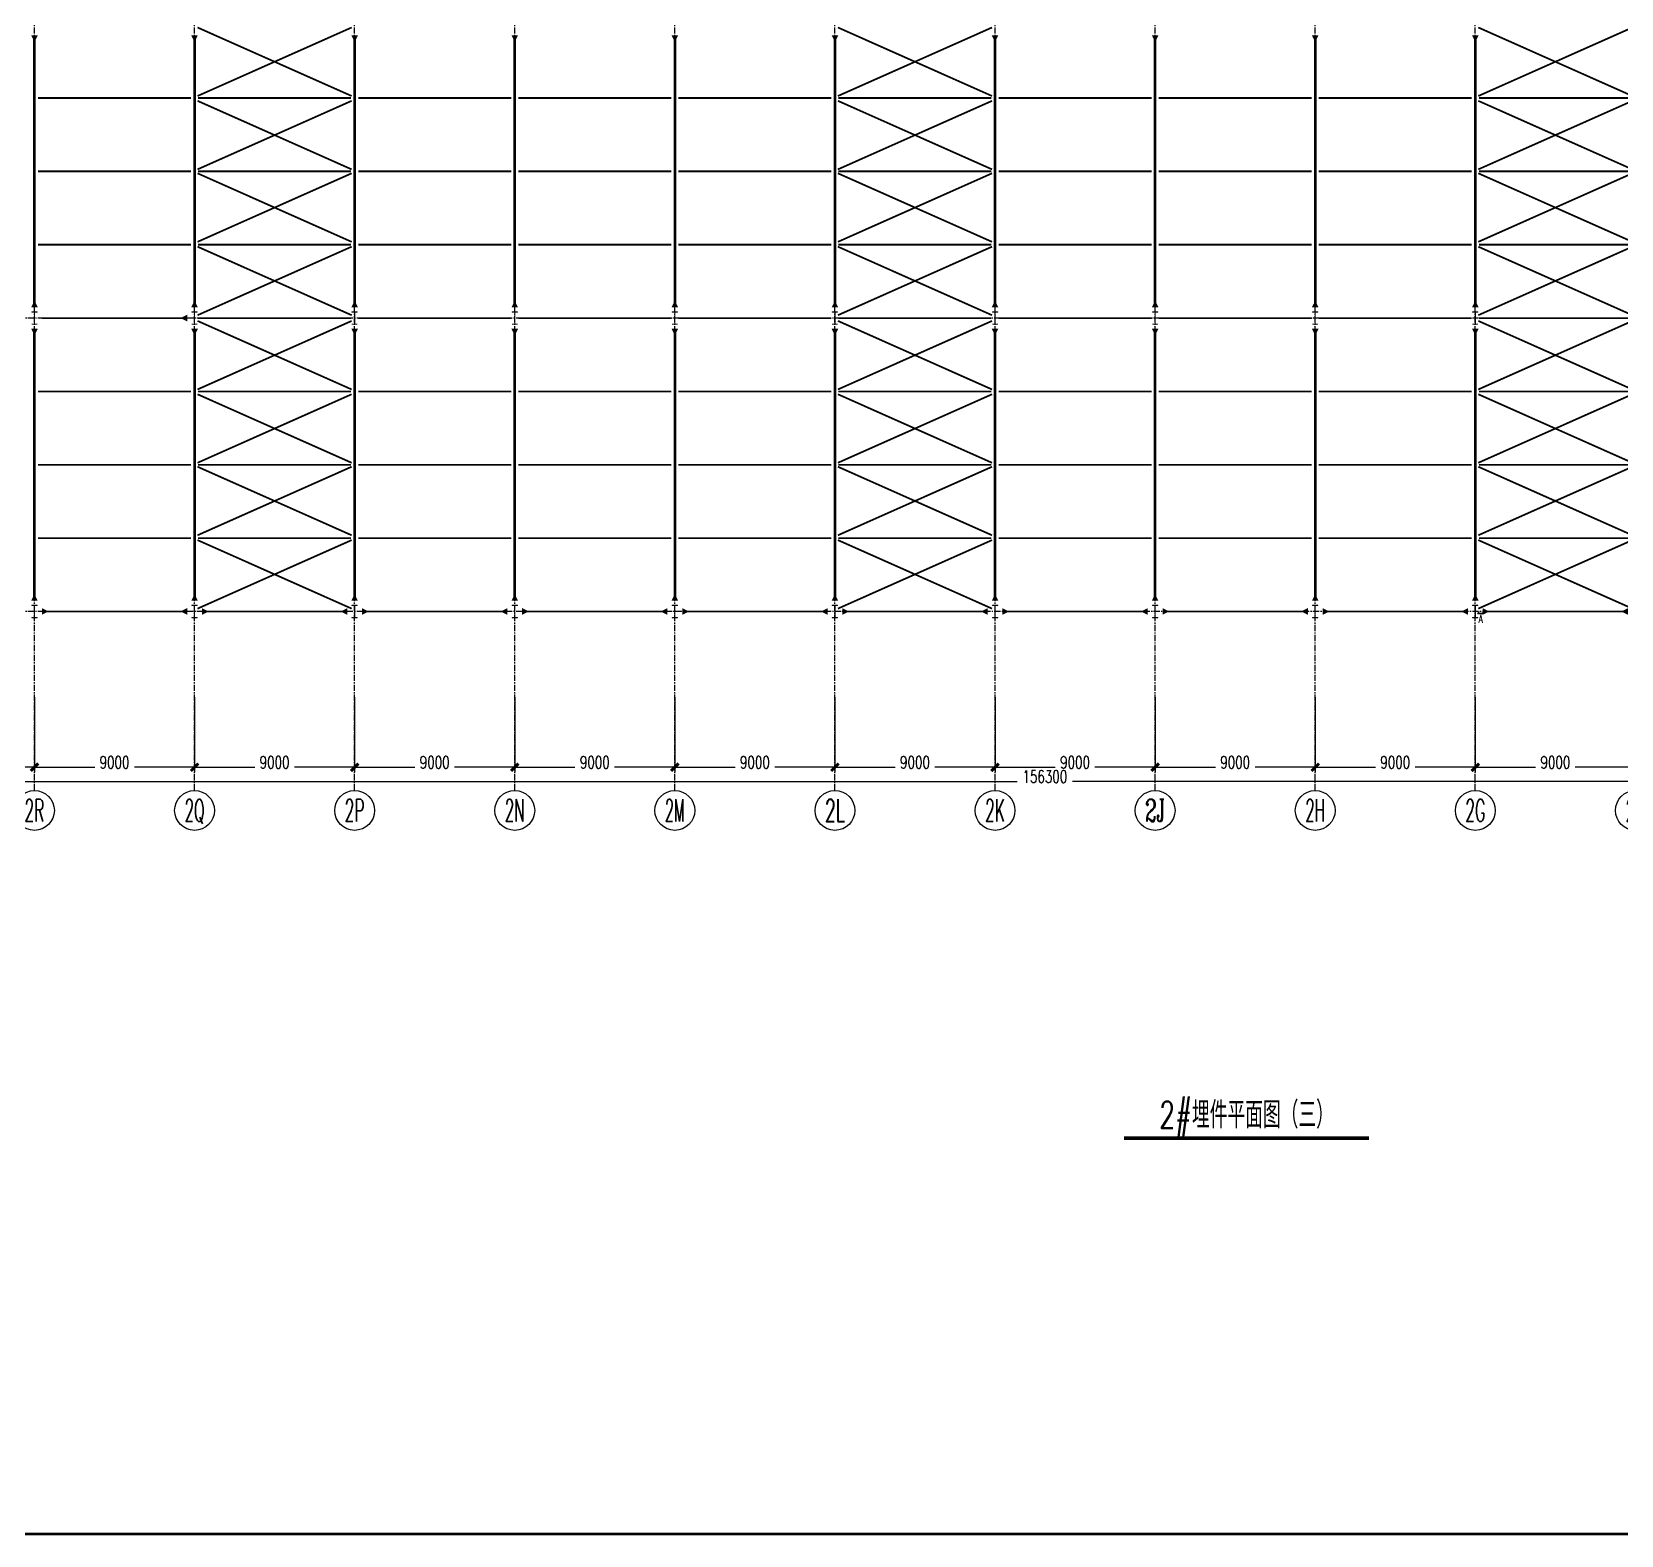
# Model space of a CAD drawing. Extents: x 782294 to 1727252, y -631030 to 17645.
# Drawn here: x 1544859 to 1634210, y -449830 to -365288 of the extents above; entities that cross this region are included whole.
import ezdxf
from ezdxf.enums import TextEntityAlignment as Align

# ---------------------------------------------------------------- set-up
doc = ezdxf.new("R2010")
doc.units = 0
doc.linetypes.add('__DASH', pattern=[0.35, 0.25, -0.1])
doc.linetypes.add('CENTER', pattern=[2, 1.25, -0.25, 0.25, -0.25])
doc.layers.get('Defpoints').update_dxf_attribs({"color": 210})
for name, color, linetype in [('!ZN3-铝板幕墙-3', 3, 'Continuous'), ('!ZN5-钢材投影-40', 40, 'Continuous'), ('!ZN5-钢材断面-2', 2, 'Continuous'), ('0-cxFrame', 155, 'Continuous'), ('30预埋件', 30, 'Continuous'), ('3符号', 3, 'Continuous'), ('DIM', 173, 'Continuous'), ('DOTE', 1, 'CENTER'), ('结构轮廓线', 1, 'Continuous')]:
    doc.layers.add(name, color=color, linetype=linetype)
for name, color, linetype, lineweight in [('0-cxText', 131, 'Continuous', 25), ('S-bea', 40, 'Continuous', 0), ('S-col', 2, 'Continuous', 0), ('柱间支撑', 6, 'CENTER', 0), ('梁', 4, 'Continuous', 18), ('细线', 11, 'Continuous', 9)]:
    doc.layers.add(name, color=color, linetype=linetype, lineweight=lineweight)
doc.styles.add('_TCH_AXIS', font='COMPLEX', dxfattribs={"bigfont": 'GBCBIG'})
doc.styles.add('cx_tuming', font='simhei.ttf')
doc.styles.add('cx_tuqian1', font='')
doc.styles.add('DHTEXT-1', font='romans.shx', dxfattribs={"width": 0.7, "bigfont": 'chinese.shx'})
doc.styles.add('卓越符号', font='ROMANS.shx', dxfattribs={"width": 0.7, "bigfont": 'CHINESE.shx'})
doc.styles.add('黑体', font='simhei.ttf', dxfattribs={"height": 12})
doc.styles.get('cx_tuqian1').set_extended_font_data('SimSun')
doc.dimstyles.new('ZN280', dxfattribs={"dimscale": 280, "dimtxt": 2.5, "dimasz": 1.5, "dimexe": 1, "dimexo": 2, "dimgap": 0.9, "dimtad": 1, "dimdec": 0, "dimdsep": 46, "dimtxsty": 'DHTEXT-1', "dimblk": 'ARCHTICK', "dimcen": 2.5, "dimclrd": 173, "dimclre": 173, "dimclrt": 7, "dimazin": 2, "dimtfac": 1, "dimtdec": 0, "dimtix": 1, "dimtmove": 2, "dimatfit": 3, "dimfxl": 0, "dimarcsym": 0})

# ---------------------------------------------------------------- blocks, each defined once
blk = doc.blocks.new('_ArchTick')
at = {"color": 0, "linetype": 'ByBlock', "const_width": 0.4}
blk.add_lwpolyline([(-0.5, -0.5), (0.5, 0.5)], dxfattribs=at)
blk = doc.blocks.new('*D1437')
at = {"layer": 'Defpoints', "color": 0, "ltscale": 2800, "transparency": 16777216}
for p in [(12300, -4250), (21300, -4250), (21300, -8759)]:
    blk.add_point(p, dxfattribs=at)
at = {"layer": 'DIM', "color": 173, "linetype": 'ByBlock', "lineweight": -2, "ltscale": 2800, "transparency": 16777216}
for p, q in [((12300, -4810), (12300, -9039)), ((21300, -4810), (21300, -9039)), ((12300, -8759), (15685, -8759)), ((21300, -8759), (17915, -8759))]:
    blk.add_line(p, q, dxfattribs=at)
at = {"layer": 'DIM', "color": 173, "lineweight": -2, "ltscale": 2800, "transparency": 16777216, "xscale": 420, "yscale": 420, "zscale": 420, "rotation": 180}
blk.add_blockref('_ArchTick', (12300, -8759), dxfattribs=at)
at = {"layer": 'DIM', "color": 173, "lineweight": -2, "ltscale": 2800, "transparency": 16777216, "xscale": 420, "yscale": 420, "zscale": 420}
blk.add_blockref('_ArchTick', (21300, -8759), dxfattribs=at)
at = {"layer": 'DIM', "color": 7, "ltscale": 2800, "transparency": 16777216, "insert": (16800, -8484), "char_height": 700, "attachment_point": 5, "style": 'DHTEXT-1'}
blk.add_mtext('9000', dxfattribs=at)
blk = doc.blocks.new('*D1438')
at = {"layer": 'Defpoints', "color": 0, "ltscale": 2800, "transparency": 16777216}
for p in [(21300, -4250), (30300, -4250), (30300, -8759)]:
    blk.add_point(p, dxfattribs=at)
at = {"layer": 'DIM', "color": 173, "linetype": 'ByBlock', "lineweight": -2, "ltscale": 2800, "transparency": 16777216}
for p, q in [((21300, -4810), (21300, -9039)), ((30300, -4810), (30300, -9039)), ((21300, -8759), (24685, -8759)), ((30300, -8759), (26915, -8759))]:
    blk.add_line(p, q, dxfattribs=at)
at = {"layer": 'DIM', "color": 173, "lineweight": -2, "ltscale": 2800, "transparency": 16777216, "xscale": 420, "yscale": 420, "zscale": 420, "rotation": 180}
blk.add_blockref('_ArchTick', (21300, -8759), dxfattribs=at)
at = {"layer": 'DIM', "color": 173, "lineweight": -2, "ltscale": 2800, "transparency": 16777216, "xscale": 420, "yscale": 420, "zscale": 420}
blk.add_blockref('_ArchTick', (30300, -8759), dxfattribs=at)
at = {"layer": 'DIM', "color": 7, "ltscale": 2800, "transparency": 16777216, "insert": (25800, -8484), "char_height": 700, "attachment_point": 5, "style": 'DHTEXT-1'}
blk.add_mtext('9000', dxfattribs=at)
blk = doc.blocks.new('*D1439')
at = {"layer": 'Defpoints', "color": 0, "ltscale": 2800, "transparency": 16777216}
for p in [(30300, -4250), (39300, -4250), (39300, -8759)]:
    blk.add_point(p, dxfattribs=at)
at = {"layer": 'DIM', "color": 173, "linetype": 'ByBlock', "lineweight": -2, "ltscale": 2800, "transparency": 16777216}
for p, q in [((30300, -4810), (30300, -9039)), ((39300, -4810), (39300, -9039)), ((30300, -8759), (33685, -8759)), ((39300, -8759), (35915, -8759))]:
    blk.add_line(p, q, dxfattribs=at)
at = {"layer": 'DIM', "color": 173, "lineweight": -2, "ltscale": 2800, "transparency": 16777216, "xscale": 420, "yscale": 420, "zscale": 420, "rotation": 180}
blk.add_blockref('_ArchTick', (30300, -8759), dxfattribs=at)
at = {"layer": 'DIM', "color": 173, "lineweight": -2, "ltscale": 2800, "transparency": 16777216, "xscale": 420, "yscale": 420, "zscale": 420}
blk.add_blockref('_ArchTick', (39300, -8759), dxfattribs=at)
at = {"layer": 'DIM', "color": 7, "ltscale": 2800, "transparency": 16777216, "insert": (34800, -8484), "char_height": 700, "attachment_point": 5, "style": 'DHTEXT-1'}
blk.add_mtext('9000', dxfattribs=at)
blk = doc.blocks.new('*D1440')
at = {"layer": 'Defpoints', "color": 0, "ltscale": 2800, "transparency": 16777216}
for p in [(39300, -4250), (48300, -4250), (48300, -8759)]:
    blk.add_point(p, dxfattribs=at)
at = {"layer": 'DIM', "color": 173, "linetype": 'ByBlock', "lineweight": -2, "ltscale": 2800, "transparency": 16777216}
for p, q in [((39300, -4810), (39300, -9039)), ((48300, -4810), (48300, -9039)), ((39300, -8759), (42685, -8759)), ((48300, -8759), (44915, -8759))]:
    blk.add_line(p, q, dxfattribs=at)
at = {"layer": 'DIM', "color": 173, "lineweight": -2, "ltscale": 2800, "transparency": 16777216, "xscale": 420, "yscale": 420, "zscale": 420, "rotation": 180}
blk.add_blockref('_ArchTick', (39300, -8759), dxfattribs=at)
at = {"layer": 'DIM', "color": 173, "lineweight": -2, "ltscale": 2800, "transparency": 16777216, "xscale": 420, "yscale": 420, "zscale": 420}
blk.add_blockref('_ArchTick', (48300, -8759), dxfattribs=at)
at = {"layer": 'DIM', "color": 7, "ltscale": 2800, "transparency": 16777216, "insert": (43800, -8484), "char_height": 700, "attachment_point": 5, "style": 'DHTEXT-1'}
blk.add_mtext('9000', dxfattribs=at)
blk = doc.blocks.new('*D1441')
at = {"layer": 'Defpoints', "color": 0, "ltscale": 2800, "transparency": 16777216}
for p in [(48300, -4250), (57300, -4250), (57300, -8759)]:
    blk.add_point(p, dxfattribs=at)
at = {"layer": 'DIM', "color": 173, "linetype": 'ByBlock', "lineweight": -2, "ltscale": 2800, "transparency": 16777216}
for p, q in [((48300, -4810), (48300, -9039)), ((57300, -4810), (57300, -9039)), ((48300, -8759), (51685, -8759)), ((57300, -8759), (53915, -8759))]:
    blk.add_line(p, q, dxfattribs=at)
at = {"layer": 'DIM', "color": 173, "lineweight": -2, "ltscale": 2800, "transparency": 16777216, "xscale": 420, "yscale": 420, "zscale": 420, "rotation": 180}
blk.add_blockref('_ArchTick', (48300, -8759), dxfattribs=at)
at = {"layer": 'DIM', "color": 173, "lineweight": -2, "ltscale": 2800, "transparency": 16777216, "xscale": 420, "yscale": 420, "zscale": 420}
blk.add_blockref('_ArchTick', (57300, -8759), dxfattribs=at)
at = {"layer": 'DIM', "color": 7, "ltscale": 2800, "transparency": 16777216, "insert": (52800, -8484), "char_height": 700, "attachment_point": 5, "style": 'DHTEXT-1'}
blk.add_mtext('9000', dxfattribs=at)
blk = doc.blocks.new('*D1442')
at = {"layer": 'Defpoints', "color": 0, "ltscale": 2800, "transparency": 16777216}
for p in [(57300, -4250), (66300, -4250), (66300, -8759)]:
    blk.add_point(p, dxfattribs=at)
at = {"layer": 'DIM', "color": 173, "linetype": 'ByBlock', "lineweight": -2, "ltscale": 2800, "transparency": 16777216}
for p, q in [((57300, -4810), (57300, -9039)), ((66300, -4810), (66300, -9039)), ((57300, -8759), (60685, -8759)), ((66300, -8759), (62915, -8759))]:
    blk.add_line(p, q, dxfattribs=at)
at = {"layer": 'DIM', "color": 173, "lineweight": -2, "ltscale": 2800, "transparency": 16777216, "xscale": 420, "yscale": 420, "zscale": 420, "rotation": 180}
blk.add_blockref('_ArchTick', (57300, -8759), dxfattribs=at)
at = {"layer": 'DIM', "color": 173, "lineweight": -2, "ltscale": 2800, "transparency": 16777216, "xscale": 420, "yscale": 420, "zscale": 420}
blk.add_blockref('_ArchTick', (66300, -8759), dxfattribs=at)
at = {"layer": 'DIM', "color": 7, "ltscale": 2800, "transparency": 16777216, "insert": (61800, -8484), "char_height": 700, "attachment_point": 5, "style": 'DHTEXT-1'}
blk.add_mtext('9000', dxfattribs=at)
blk = doc.blocks.new('*D1443')
at = {"layer": 'Defpoints', "color": 0, "ltscale": 2800, "transparency": 16777216}
for p in [(66300, -4250), (75300, -4250), (75300, -8759)]:
    blk.add_point(p, dxfattribs=at)
at = {"layer": 'DIM', "color": 173, "linetype": 'ByBlock', "lineweight": -2, "ltscale": 2800, "transparency": 16777216}
for p, q in [((66300, -4810), (66300, -9039)), ((75300, -4810), (75300, -9039)), ((66300, -8759), (69685, -8759)), ((75300, -8759), (71915, -8759))]:
    blk.add_line(p, q, dxfattribs=at)
at = {"layer": 'DIM', "color": 173, "lineweight": -2, "ltscale": 2800, "transparency": 16777216, "xscale": 420, "yscale": 420, "zscale": 420, "rotation": 180}
blk.add_blockref('_ArchTick', (66300, -8759), dxfattribs=at)
at = {"layer": 'DIM', "color": 173, "lineweight": -2, "ltscale": 2800, "transparency": 16777216, "xscale": 420, "yscale": 420, "zscale": 420}
blk.add_blockref('_ArchTick', (75300, -8759), dxfattribs=at)
at = {"layer": 'DIM', "color": 7, "ltscale": 2800, "transparency": 16777216, "insert": (70800, -8484), "char_height": 700, "attachment_point": 5, "style": 'DHTEXT-1'}
blk.add_mtext('9000', dxfattribs=at)
blk = doc.blocks.new('*D1444')
at = {"layer": 'Defpoints', "color": 0, "ltscale": 2800, "transparency": 16777216}
for p in [(75300, -4250), (84300, -4250), (84300, -8759)]:
    blk.add_point(p, dxfattribs=at)
at = {"layer": 'DIM', "color": 173, "linetype": 'ByBlock', "lineweight": -2, "ltscale": 2800, "transparency": 16777216}
for p, q in [((75300, -4810), (75300, -9039)), ((84300, -4810), (84300, -9039)), ((75300, -8759), (78685, -8759)), ((84300, -8759), (80915, -8759))]:
    blk.add_line(p, q, dxfattribs=at)
at = {"layer": 'DIM', "color": 173, "lineweight": -2, "ltscale": 2800, "transparency": 16777216, "xscale": 420, "yscale": 420, "zscale": 420, "rotation": 180}
blk.add_blockref('_ArchTick', (75300, -8759), dxfattribs=at)
at = {"layer": 'DIM', "color": 173, "lineweight": -2, "ltscale": 2800, "transparency": 16777216, "xscale": 420, "yscale": 420, "zscale": 420}
blk.add_blockref('_ArchTick', (84300, -8759), dxfattribs=at)
at = {"layer": 'DIM', "color": 7, "ltscale": 2800, "transparency": 16777216, "insert": (79800, -8484), "char_height": 700, "attachment_point": 5, "style": 'DHTEXT-1'}
blk.add_mtext('9000', dxfattribs=at)
blk = doc.blocks.new('*D1445')
at = {"layer": 'Defpoints', "color": 0, "ltscale": 2800, "transparency": 16777216}
for p in [(84300, -4250), (93300, -4250), (93300, -8759)]:
    blk.add_point(p, dxfattribs=at)
at = {"layer": 'DIM', "color": 173, "linetype": 'ByBlock', "lineweight": -2, "ltscale": 2800, "transparency": 16777216}
for p, q in [((84300, -4810), (84300, -9039)), ((93300, -4810), (93300, -9039)), ((84300, -8759), (87685, -8759)), ((93300, -8759), (89915, -8759))]:
    blk.add_line(p, q, dxfattribs=at)
at = {"layer": 'DIM', "color": 173, "lineweight": -2, "ltscale": 2800, "transparency": 16777216, "xscale": 420, "yscale": 420, "zscale": 420, "rotation": 180}
blk.add_blockref('_ArchTick', (84300, -8759), dxfattribs=at)
at = {"layer": 'DIM', "color": 173, "lineweight": -2, "ltscale": 2800, "transparency": 16777216, "xscale": 420, "yscale": 420, "zscale": 420}
blk.add_blockref('_ArchTick', (93300, -8759), dxfattribs=at)
at = {"layer": 'DIM', "color": 7, "ltscale": 2800, "transparency": 16777216, "insert": (88800, -8484), "char_height": 700, "attachment_point": 5, "style": 'DHTEXT-1'}
blk.add_mtext('9000', dxfattribs=at)
blk = doc.blocks.new('*D1446')
at = {"layer": 'Defpoints', "color": 0, "ltscale": 2800, "transparency": 16777216}
for p in [(93300, -4250), (102300, -4250), (102300, -8759)]:
    blk.add_point(p, dxfattribs=at)
at = {"layer": 'DIM', "color": 173, "linetype": 'ByBlock', "lineweight": -2, "ltscale": 2800, "transparency": 16777216}
for p, q in [((93300, -4810), (93300, -9039)), ((102300, -4810), (102300, -9039)), ((93300, -8759), (96685, -8759)), ((102300, -8759), (98915, -8759))]:
    blk.add_line(p, q, dxfattribs=at)
at = {"layer": 'DIM', "color": 173, "lineweight": -2, "ltscale": 2800, "transparency": 16777216, "xscale": 420, "yscale": 420, "zscale": 420, "rotation": 180}
blk.add_blockref('_ArchTick', (93300, -8759), dxfattribs=at)
at = {"layer": 'DIM', "color": 173, "lineweight": -2, "ltscale": 2800, "transparency": 16777216, "xscale": 420, "yscale": 420, "zscale": 420}
blk.add_blockref('_ArchTick', (102300, -8759), dxfattribs=at)
at = {"layer": 'DIM', "color": 7, "ltscale": 2800, "transparency": 16777216, "insert": (97800, -8484), "char_height": 700, "attachment_point": 5, "style": 'DHTEXT-1'}
blk.add_mtext('9000', dxfattribs=at)
blk = doc.blocks.new('*D1447')
at = {"layer": 'Defpoints', "color": 0, "ltscale": 2800, "transparency": 16777216}
for p in [(102300, -4250), (111300, -4250), (111300, -8759)]:
    blk.add_point(p, dxfattribs=at)
at = {"layer": 'DIM', "color": 173, "linetype": 'ByBlock', "lineweight": -2, "ltscale": 2800, "transparency": 16777216}
for p, q in [((102300, -4810), (102300, -9039)), ((111300, -4810), (111300, -9039)), ((102300, -8759), (105685, -8759)), ((111300, -8759), (107915, -8759))]:
    blk.add_line(p, q, dxfattribs=at)
at = {"layer": 'DIM', "color": 173, "lineweight": -2, "ltscale": 2800, "transparency": 16777216, "xscale": 420, "yscale": 420, "zscale": 420, "rotation": 180}
blk.add_blockref('_ArchTick', (102300, -8759), dxfattribs=at)
at = {"layer": 'DIM', "color": 173, "lineweight": -2, "ltscale": 2800, "transparency": 16777216, "xscale": 420, "yscale": 420, "zscale": 420}
blk.add_blockref('_ArchTick', (111300, -8759), dxfattribs=at)
at = {"layer": 'DIM', "color": 7, "ltscale": 2800, "transparency": 16777216, "insert": (106800, -8484), "char_height": 700, "attachment_point": 5, "style": 'DHTEXT-1'}
blk.add_mtext('9000', dxfattribs=at)
blk = doc.blocks.new('*D1427')
at = {"layer": 'Defpoints', "color": 0, "ltscale": 2800, "transparency": 16777216}
for p in [(0, -4350), (156300, -4350), (156300, -9559)]:
    blk.add_point(p, dxfattribs=at)
at = {"layer": 'DIM', "color": 173, "linetype": 'ByBlock', "lineweight": -2, "ltscale": 2800, "transparency": 16777216}
for p, q in [((0, -4910), (0, -9839)), ((156300, -4910), (156300, -9839)), ((0, -9559), (76553, -9559)), ((156300, -9559), (79647, -9559))]:
    blk.add_line(p, q, dxfattribs=at)
at = {"layer": 'DIM', "color": 173, "lineweight": -2, "ltscale": 2800, "transparency": 16777216, "xscale": 420, "yscale": 420, "zscale": 420, "rotation": 180}
blk.add_blockref('_ArchTick', (0, -9559), dxfattribs=at)
at = {"layer": 'DIM', "color": 173, "lineweight": -2, "ltscale": 2800, "transparency": 16777216, "xscale": 420, "yscale": 420, "zscale": 420}
blk.add_blockref('_ArchTick', (156300, -9559), dxfattribs=at)
at = {"layer": 'DIM', "color": 7, "ltscale": 2800, "transparency": 16777216, "insert": (78100, -9284), "char_height": 700, "attachment_point": 5, "style": 'DHTEXT-1'}
blk.add_mtext('156300', dxfattribs=at)
blk = doc.blocks.new('卓越-轴号')
blk.add_circle((0, 0), 4)
at = {"color": 0, "style": '_TCH_AXIS', "width": 1.041667, "flags": 8}
blk.add_attdef('A', text='', height=4.48, dxfattribs=at).set_placement((-2, -2.24), (2, -2.24), align=Align.FIT)
blk = doc.blocks.new('TK22.A1 L(Dragon)')
at = {"layer": '0-cxFrame', "const_width": 0.5}
blk.add_lwpolyline([(-80, 10), (-821, 10), (-821, 584), (-80, 584)], close=True, dxfattribs=at)
at = {"style": '黑体', "flags": 4}
blk.add_attdef('图幅', text='', height=3.3, dxfattribs=at).set_placement((-40, 3), align=Align.RIGHT)
at = {"layer": '0-cxText', "flags": 4}
for tag, height, style, p in [('建设单位', 3.5, 'cx_tuming', (-45, 240)), ('项目名称', 3.5, 'cx_tuming', (-45, 210)), ('子项名称', 3.5, 'cx_tuming', (-45, 180)), ('工程编号', 3.3, 'cx_tuqian1', (-35, 165)), ('图名1', 3.5, 'cx_tuming', (-45, 87)), ('图名2', 3.5, 'cx_tuming', (-45, 79)), ('图名3', 3.5, 'cx_tuming', (-45, 71)), ('出图日期', 3.3, 'cx_tuqian1', (-39, 60)), ('专业', 3.3, 'cx_tuqian1', (-55, 52)), ('图号', 3.3, 'cx_tuqian1', (-55, 44)), ('版次', 3.3, 'cx_tuqian1', (-20, 44))]:
    blk.add_attdef(tag, text='', height=height, dxfattribs=dict(at, style=style)).set_placement(p, align=Align.MIDDLE)
at = {"layer": 'Defpoints', "color": 6, "flags": 4}
for tag, height, style, p in [('tufu', 3.3, '黑体', (-12, 12)), ('dwfname', 4, 'cx_tuqian1', (-80, 3))]:
    blk.add_attdef(tag, text='', height=height, dxfattribs=dict(at, style=style)).set_placement(p, align=Align.RIGHT)
blk = doc.blocks.new('20250902091300')
at = {"layer": '细线', "ltscale": 30}
h = blk.add_hatch(color=8, dxfattribs=at)
h.dxf.hatch_style = 1
h.paths.add_polyline_path([(-131, 109), (-131, 121), (-119, 121)])
h = blk.add_hatch(color=8, dxfattribs=at)
h.dxf.hatch_style = 1
h.paths.add_polyline_path([(-131, 34), (-131, 22), (-119, 22)])
h = blk.add_hatch(color=8, dxfattribs=at)
h.dxf.hatch_style = 1
h.paths.add_polyline_path([(131, 109), (131, 121), (119, 121)])
h = blk.add_hatch(color=8, dxfattribs=at)
h.dxf.hatch_style = 1
h.paths.add_polyline_path([(131, 34), (131, 22), (119, 22)])
at = {"layer": '!ZN5-钢材断面-2'}
for p, q in [((-150, 22), (150, 22)), ((-150, 10), (-150, 22)), ((-150, 10), (150, 10)), ((-131, 121), (-131, 22)), ((-119, 121), (-119, 22)), ((119, 121), (119, 22)), ((131, 121), (131, 22)), ((150, 10), (150, 22))]:
    blk.add_line(p, q, dxfattribs=at)
at = {"ltscale": 30}
for points in [[(-131, 109), (-131, 121), (-119, 121)], [(-131, 34), (-131, 22), (-119, 22)], [(131, 109), (131, 121), (119, 121)], [(131, 34), (131, 22), (119, 22)]]:
    blk.add_lwpolyline(points, close=True, dxfattribs=at)
blk = doc.blocks.new('20250903081440')
at = {"ltscale": 50, "rotation": 180}
blk.add_blockref('20250902091300', (0, 10), dxfattribs=at)
at = {"layer": '30预埋件', "style": 'DHTEXT-1', "text_generation_flag": 6, "width": 0.55}
blk.add_attdef('B', (-105, 65), '', height=450, rotation=180, dxfattribs=at)
blk = doc.blocks.new('20250903112226')
at = {"layer": '!ZN5-钢材投影-40', "ltscale": 0.3}
blk.add_lwpolyline([(-338, 0), (338, 0), (338, -12), (-338, -12)], close=True, dxfattribs=at)
at = {"layer": '!ZN5-钢材断面-2', "linetype": '__DASH', "ltscale": 100}
for points in [[(-144, -12), (-132, -12), (-132, -136), (-144, -136)], [(132, -12), (144, -12), (144, -136), (132, -136)]]:
    blk.add_lwpolyline(points, close=True, dxfattribs=at)
blk = doc.blocks.new('20250903112404')
at = {"ltscale": 500, "rotation": 270}
blk.add_blockref('20250903112226', (0, 0), dxfattribs=at)
at = {"layer": '30预埋件', "style": 'DHTEXT-1', "text_generation_flag": 6, "width": 0.55}
blk.add_attdef('B', (15, 105), '', height=450, rotation=90, dxfattribs=at)
blk = doc.blocks.new('20250903095110')
at = {"ltscale": 1750}
for p, rotation in [((156415, 75410), 270), ((156415, 73950), 270), ((156415, 72750), 270), ((156415, 71400), 270), ((156415, 70050), 270), ((156415, 68700), 270), ((156415, 67350), 270), ((156415, 64650), 270), ((156415, 63300), 270), ((156415, 61950), 270), ((156415, 60600), 270), ((156415, 59250), 270), ((156415, 58050), 270), ((156415, 56590), 270), ((156415, 40950), 270), ((156415, 39750), 270), ((156415, 38400), 270), ((156415, 37050), 270), ((156415, 35700), 270), ((156415, 34350), 270), ((156415, 31650), 270), ((156415, 30300), 270), ((156415, 28950), 270), ((156415, 27600), 270), ((156415, 26250), 270), ((156415, 25050), 270), ((156415, 23550), 270), ((156415, 22200), 270), ((156415, 20850), 270), ((156415, 19500), 270), ((156415, 18190), 270), ((-115, 16000), 90), ((-115, 14540), 90)]:
    blk.add_blockref('20250903081440', p, dxfattribs=dict(at, rotation=rotation)).add_auto_attribs({'B': 'A'})
at = {"ltscale": 500}
for p in [(156440, 66000), (156440, 33000)]:
    blk.add_blockref('20250903112404', p, dxfattribs=at).add_auto_attribs({'B': 'B'})
blk = doc.blocks.new('20250904110635')
at = {"ltscale": 500}
blk.add_blockref('20250903095110', (0, 0), dxfattribs=at)
at = {"ltscale": 1750}
ref = blk.add_blockref('20250903081440', (102600, -125), dxfattribs=dict(at, xscale=-1, rotation=180))
ref.add_attrib('B', 'A', (102495, -640), dxfattribs={"layer": '30预埋件', "height": 450, "rotation": 180, "style": 'DHTEXT-1', "text_generation_flag": 6, "width": 0.55})
blk = doc.blocks.new('*U293')
at = {"const_width": 0.7}
blk.add_lwpolyline([(-22.96, 0), (22.96, 0)], dxfattribs=at)
at = {"color": 0, "style": '卓越符号', "width": 0.7, "flags": 8}
blk.add_attdef('图名', text='', height=5, dxfattribs=at).set_placement((0, 1.85), align=Align.CENTER)
blk.add_attdef('比例', (25.76, 1.85), '', height=4, dxfattribs=at)
blk = doc.blocks.new('20250922150304')
at = {"layer": 'S-col'}
blk.add_lwpolyline([(-195790, 766820), (-195490, 766820), (-195490, 766808), (-195636, 766808), (-195636, 766132), (-195490, 766132), (-195490, 766120), (-195790, 766120), (-195790, 766132), (-195644, 766132), (-195644, 766808), (-195790, 766808)], close=True, dxfattribs=at)
blk = doc.blocks.new('A$C8dd50a3e')
at = {"layer": 'S-bea'}
for points in [[(21300, 32400, 375, 0, 0), (21300, 32025, 375, 0, 0)], [(30300, 32400, 375, 0, 0), (30300, 32025, 375, 0, 0)], [(39300, 32400, 375, 0, 0), (39300, 32025, 375, 0, 0)], [(48300, 32400, 375, 0, 0), (48300, 32025, 375, 0, 0)], [(57300, 32400, 375, 0, 0), (57300, 32025, 375, 0, 0)], [(66300, 32400, 375, 0, 0), (66300, 32025, 375, 0, 0)], [(75300, 32400, 375, 0, 0), (75300, 32025, 375, 0, 0)], [(84300, 32400, 375, 0, 0), (84300, 32025, 375, 0, 0)], [(93300, 32400, 375, 0, 0), (93300, 32025, 375, 0, 0)], [(102300, 32400, 375, 0, 0), (102300, 32025, 375, 0, 0)], [(21300, 17100, 375, 0, 0), (21300, 17475, 375, 0, 0)], [(30300, 17100, 375, 0, 0), (30300, 17475, 375, 0, 0)], [(39300, 17100, 375, 0, 0), (39300, 17475, 375, 0, 0)], [(48300, 17100, 375, 0, 0), (48300, 17475, 375, 0, 0)], [(57300, 17100, 375, 0, 0), (57300, 17475, 375, 0, 0)], [(66300, 17100, 375, 0, 0), (66300, 17475, 375, 0, 0)], [(75300, 17100, 375, 0, 0), (75300, 17475, 375, 0, 0)], [(84300, 17100, 375, 0, 0), (84300, 17475, 375, 0, 0)], [(93300, 17100, 375, 0, 0), (93300, 17475, 375, 0, 0)], [(102300, 17100, 375, 0, 0), (102300, 17475, 375, 0, 0)], [(21300, 15900, 375, 0, 0), (21300, 15525, 375, 0, 0)], [(29885, 16500, 375, 0, 0), (29510, 16500, 375, 0, 0)], [(30300, 15900, 375, 0, 0), (30300, 15525, 375, 0, 0)], [(39300, 15900, 375, 0, 0), (39300, 15525, 375, 0, 0)], [(48300, 15900, 375, 0, 0), (48300, 15525, 375, 0, 0)], [(57300, 15900, 375, 0, 0), (57300, 15525, 375, 0, 0)], [(66300, 15900, 375, 0, 0), (66300, 15525, 375, 0, 0)], [(75300, 15900, 375, 0, 0), (75300, 15525, 375, 0, 0)], [(84300, 15900, 375, 0, 0), (84300, 15525, 375, 0, 0)], [(93300, 15900, 375, 0, 0), (93300, 15525, 375, 0, 0)], [(102300, 15900, 375, 0, 0), (102300, 15525, 375, 0, 0)], [(21300, 600, 375, 0, 0), (21300, 975, 375, 0, 0)], [(30300, 600, 375, 0, 0), (30300, 975, 375, 0, 0)], [(39300, 600, 375, 0, 0), (39300, 975, 375, 0, 0)], [(48300, 600, 375, 0, 0), (48300, 975, 375, 0, 0)], [(57300, 600, 375, 0, 0), (57300, 975, 375, 0, 0)], [(66300, 600, 375, 0, 0), (66300, 975, 375, 0, 0)], [(75300, 600, 375, 0, 0), (75300, 975, 375, 0, 0)], [(84300, 600, 375, 0, 0), (84300, 975, 375, 0, 0)], [(93300, 600, 375, 0, 0), (93300, 975, 375, 0, 0)], [(102300, 600, 375, 0, 0), (102300, 975, 375, 0, 0)], [(21715, 0, 375, 0, 0), (22090, 0, 375, 0, 0)], [(29885, 0, 375, 0, 0), (29510, 0, 375, 0, 0)], [(30715, 0, 375, 0, 0), (31090, 0, 375, 0, 0)], [(38885, 0, 375, 0, 0), (38510, 0, 375, 0, 0)], [(39715, 0, 375, 0, 0), (40090, 0, 375, 0, 0)], [(47885, 0, 375, 0, 0), (47510, 0, 375, 0, 0)], [(48715, 0, 375, 0, 0), (49090, 0, 375, 0, 0)], [(56885, 0, 375, 0, 0), (56510, 0, 375, 0, 0)], [(57715, 0, 375, 0, 0), (58090, 0, 375, 0, 0)], [(65885, 0, 375, 0, 0), (65510, 0, 375, 0, 0)], [(66715, 0, 375, 0, 0), (67090, 0, 375, 0, 0)], [(74885, 0, 375, 0, 0), (74510, 0, 375, 0, 0)], [(75715, 0, 375, 0, 0), (76090, 0, 375, 0, 0)], [(83885, 0, 375, 0, 0), (83510, 0, 375, 0, 0)], [(84715, 0, 375, 0, 0), (85090, 0, 375, 0, 0)], [(92885, 0, 375, 0, 0), (92510, 0, 375, 0, 0)], [(93715, 0, 375, 0, 0), (94090, 0, 375, 0, 0)], [(101885, 0, 375, 0, 0), (101510, 0, 375, 0, 0)], [(102715, 0, 375, 0, 0), (103090, 0, 375, 0, 0)], [(110885, 0, 375, 0, 0), (110510, 0, 375, 0, 0)]]:
    blk.add_lwpolyline(points, format="xyseb", dxfattribs=at)
at = {"layer": 'S-bea', "const_width": 150}
for points in [[(21300, 32400), (21300, 17100)], [(30300, 32400), (30300, 17100)], [(39300, 32400), (39300, 17100)], [(48300, 32400), (48300, 17100)], [(57300, 32400), (57300, 17100)], [(66300, 32400), (66300, 17100)], [(75300, 32400), (75300, 17100)], [(84300, 32400), (84300, 17100)], [(93300, 32400), (93300, 17100)], [(102300, 32400), (102300, 17100)], [(21300, 15900), (21300, 600)], [(30300, 15900), (30300, 600)], [(39300, 15900), (39300, 600)], [(48300, 15900), (48300, 600)], [(57300, 15900), (57300, 600)], [(66300, 15900), (66300, 600)], [(75300, 15900), (75300, 600)], [(84300, 15900), (84300, 600)], [(93300, 15900), (93300, 600)], [(102300, 15900), (102300, 600)]]:
    blk.add_lwpolyline(points, dxfattribs=at)
at = {"layer": '柱间支撑', "linetype": 'Continuous', "const_width": 100}
for points in [[(30467, 28985), (39133, 32840)], [(30467, 32840), (39133, 28985)], [(66467, 28985), (75133, 32840)], [(66467, 32840), (75133, 28985)], [(102467, 28985), (111133, 32840)], [(102467, 32840), (111133, 28985)], [(21500, 28875), (30100, 28875)], [(30467, 24860), (39133, 28715)], [(30467, 28715), (39133, 24860)], [(30500, 28875), (39100, 28875)], [(39500, 28875), (48100, 28875)], [(48500, 28875), (57100, 28875)], [(57500, 28875), (66100, 28875)], [(66467, 24860), (75133, 28715)], [(66467, 28715), (75133, 24860)], [(66500, 28875), (75100, 28875)], [(75500, 28875), (84100, 28875)], [(84500, 28875), (93100, 28875)], [(93500, 28875), (102100, 28875)], [(102467, 24860), (111133, 28715)], [(102467, 28715), (111133, 24860)], [(102500, 28875), (111100, 28875)], [(21500, 24750), (30100, 24750)], [(30467, 24640), (39133, 20785)], [(30467, 20785), (39133, 24640)], [(30500, 24750), (39100, 24750)], [(39500, 24750), (48100, 24750)], [(48500, 24750), (57100, 24750)], [(57500, 24750), (66100, 24750)], [(66467, 24640), (75133, 20785)], [(66467, 20785), (75133, 24640)], [(66500, 24750), (75100, 24750)], [(75500, 24750), (84100, 24750)], [(84500, 24750), (93100, 24750)], [(93500, 24750), (102100, 24750)], [(102467, 24640), (111133, 20785)], [(102467, 20785), (111133, 24640)], [(102500, 24750), (111100, 24750)], [(21500, 20625), (30100, 20625)], [(30467, 20515), (39133, 16660)], [(30467, 16660), (39133, 20515)], [(30500, 20625), (39100, 20625)], [(39500, 20625), (48100, 20625)], [(48500, 20625), (57100, 20625)], [(57500, 20625), (66100, 20625)], [(66467, 20515), (75133, 16660)], [(66467, 16660), (75133, 20515)], [(66500, 20625), (75100, 20625)], [(75500, 20625), (84100, 20625)], [(84500, 20625), (93100, 20625)], [(93500, 20625), (102100, 20625)], [(102467, 20515), (111133, 16660)], [(102467, 16660), (111133, 20515)], [(102500, 20625), (111100, 20625)], [(30467, 12485), (39133, 16340)], [(30467, 16340), (39133, 12485)], [(30500, 16500), (39100, 16500)], [(39500, 16500), (48100, 16500)], [(48500, 16500), (57100, 16500)], [(57500, 16500), (66100, 16500)], [(66467, 12485), (75133, 16340)], [(66467, 16340), (75133, 12485)], [(66500, 16500), (75100, 16500)], [(75500, 16500), (84100, 16500)], [(84500, 16500), (93100, 16500)], [(93500, 16500), (102100, 16500)], [(102467, 12485), (111133, 16340)], [(102467, 16340), (111133, 12485)], [(102500, 16500), (111100, 16500)], [(21500, 12375), (30100, 12375)], [(30467, 8360), (39133, 12215)], [(30467, 12215), (39133, 8360)], [(30500, 12375), (39100, 12375)], [(39500, 12375), (48100, 12375)], [(48500, 12375), (57100, 12375)], [(57500, 12375), (66100, 12375)], [(66467, 8360), (75133, 12215)], [(66467, 12215), (75133, 8360)], [(66500, 12375), (75100, 12375)], [(75500, 12375), (84100, 12375)], [(84500, 12375), (93100, 12375)], [(93500, 12375), (102100, 12375)], [(102467, 8360), (111133, 12215)], [(102467, 12215), (111133, 8360)], [(102500, 12375), (111100, 12375)], [(21500, 8250), (30100, 8250)], [(30467, 8140), (39133, 4285)], [(30467, 4285), (39133, 8140)], [(30500, 8250), (39100, 8250)], [(39500, 8250), (48100, 8250)], [(48500, 8250), (57100, 8250)], [(57500, 8250), (66100, 8250)], [(66467, 8140), (75133, 4285)], [(66467, 4285), (75133, 8140)], [(66500, 8250), (75100, 8250)], [(75500, 8250), (84100, 8250)], [(84500, 8250), (93100, 8250)], [(93500, 8250), (102100, 8250)], [(102467, 8140), (111133, 4285)], [(102467, 4285), (111133, 8140)], [(102500, 8250), (111100, 8250)], [(21500, 4125), (30100, 4125)], [(30467, 4015), (39133, 160)], [(30467, 160), (39133, 4015)], [(30500, 4125), (39100, 4125)], [(39500, 4125), (48100, 4125)], [(48500, 4125), (57100, 4125)], [(57500, 4125), (66100, 4125)], [(66467, 4015), (75133, 160)], [(66467, 160), (75133, 4015)], [(66500, 4125), (75100, 4125)], [(75500, 4125), (84100, 4125)], [(84500, 4125), (93100, 4125)], [(93500, 4125), (102100, 4125)], [(102467, 4015), (111133, 160)], [(102467, 160), (111133, 4015)], [(102500, 4125), (111100, 4125)]]:
    blk.add_lwpolyline(points, dxfattribs=at)
at = {"layer": '梁', "linetype": 'Continuous', "const_width": 100}
for points in [[(21715, 16500), (29885, 16500)], [(21715, 0), (29885, 0)], [(30715, 0), (38885, 0)], [(39715, 0), (47885, 0)], [(48715, 0), (56885, 0)], [(57715, 0), (65885, 0)], [(66715, 0), (74885, 0)], [(75715, 0), (83885, 0)], [(84715, 0), (92885, 0)], [(93715, 0), (101885, 0)], [(102715, 0), (110885, 0)]]:
    blk.add_lwpolyline(points, dxfattribs=at)
for p in [(216940, -749970), (225940, -749970), (234940, -749970), (243940, -749970), (252940, -749970), (261940, -749970), (270940, -749970), (279940, -749970), (288940, -749970), (297940, -749970), (216940, -766470), (225940, -766470), (234940, -766470), (243940, -766470), (252940, -766470), (261940, -766470), (270940, -766470), (279940, -766470), (288940, -766470), (297940, -766470)]:
    blk.add_blockref('20250922150304', p)
blk = doc.blocks.new('20250821100646')
at = {"layer": 'DOTE', "ltscale": 280}
for p, q in [((21300, -10067.4), (21300, 92720)), ((30300, -10067.4), (30300, 92720)), ((39300, -10067.4), (39300, 92720)), ((48300, -10067.4), (48300, 92720)), ((57300, -10067.4), (57300, 92720)), ((66300, -10067.4), (66300, 92720)), ((75300, -10067.4), (75300, 92720)), ((84300, -10067.4), (84300, 92720)), ((93300, -10067.4), (93300, 92720)), ((102300, -10067.4), (102300, 92720)), ((165204.2, 16500), (-11095.8, 16500)), ((165204.2, 0), (-11095.8, 0))]:
    blk.add_line(p, q, dxfattribs=at)
at = {"layer": '3符号', "color": 7}
ref = blk.add_blockref('卓越-轴号', (21300, -11187.4), dxfattribs=dict(at, xscale=280, yscale=280, zscale=280))
ref.add_attrib('A', '2R', dxfattribs={"layer": '0', "color": 0, "height": 1254.4, "style": '_TCH_AXIS', "width": 0.493421}).set_placement((20740, -11814.6), (21860, -11814.6), align=Align.FIT)
ref = blk.add_blockref('卓越-轴号', (30300, -11187.4), dxfattribs=dict(at, xscale=280, yscale=280, zscale=280))
ref.add_attrib('A', '2Q', dxfattribs={"layer": '0', "color": 0, "height": 1254.4, "style": '_TCH_AXIS', "width": 0.520833}).set_placement((29740, -11814.6), (30860, -11814.6), align=Align.FIT)
ref = blk.add_blockref('卓越-轴号', (39300, -11187.4), dxfattribs=dict(at, xscale=280, yscale=280, zscale=280))
ref.add_attrib('A', '2P', dxfattribs={"layer": '0', "color": 0, "height": 1254.4, "style": '_TCH_AXIS', "width": 0.506757}).set_placement((38740, -11814.6), (39860, -11814.6), align=Align.FIT)
ref = blk.add_blockref('卓越-轴号', (48300, -11187.4), dxfattribs=dict(at, xscale=280, yscale=280, zscale=280))
ref.add_attrib('A', '2N', dxfattribs={"layer": '0', "color": 0, "height": 1254.4, "style": '_TCH_AXIS', "width": 0.480769}).set_placement((47740, -11814.6), (48860, -11814.6), align=Align.FIT)
ref = blk.add_blockref('卓越-轴号', (57300, -11187.4), dxfattribs=dict(at, xscale=280, yscale=280, zscale=280))
ref.add_attrib('A', '2M', dxfattribs={"layer": '0', "color": 0, "height": 1254.4, "style": '_TCH_AXIS', "width": 0.457317}).set_placement((56740, -11814.6), (57860, -11814.6), align=Align.FIT)
ref = blk.add_blockref('卓越-轴号', (66300, -11187.4), dxfattribs=dict(at, xscale=280, yscale=280, zscale=280))
ref.add_attrib('A', '2L', dxfattribs={"layer": '0', "color": 0, "height": 1254.4, "style": '_TCH_AXIS', "width": 0.535714}).set_placement((65740, -11814.6), (66860, -11814.6), align=Align.FIT)
ref = blk.add_blockref('卓越-轴号', (75300, -11187.4), dxfattribs=dict(at, xscale=280, yscale=280, zscale=280))
ref.add_attrib('A', '2K', dxfattribs={"layer": '0', "color": 0, "height": 1254.4, "style": '_TCH_AXIS', "width": 0.480769}).set_placement((74740, -11814.6), (75860, -11814.6), align=Align.FIT)
ref = blk.add_blockref('卓越-轴号', (84300, -11187.4), dxfattribs=dict(at, xscale=280, yscale=280, zscale=280))
ref.add_attrib('A', '2J', dxfattribs={"layer": '0', "color": 0, "height": 1254.4, "style": '_TCH_AXIS', "width": 0.604839}).set_placement((83740, -11814.6), (84860, -11814.6), align=Align.FIT)
ref = blk.add_blockref('卓越-轴号', (93300, -11187.4), dxfattribs=dict(at, xscale=280, yscale=280, zscale=280))
ref.add_attrib('A', '2H', dxfattribs={"layer": '0', "color": 0, "height": 1254.4, "style": '_TCH_AXIS', "width": 0.46875}).set_placement((92740, -11814.6), (93860, -11814.6), align=Align.FIT)
ref = blk.add_blockref('卓越-轴号', (102300, -11187.4), dxfattribs=dict(at, xscale=280, yscale=280, zscale=280))
ref.add_attrib('A', '2G', dxfattribs={"layer": '0', "color": 0, "height": 1254.4, "style": '_TCH_AXIS', "width": 0.493421}).set_placement((101740, -11814.6), (102860, -11814.6), align=Align.FIT)
ref = blk.add_blockref('卓越-轴号', (111300, -11187.4), dxfattribs=dict(at, xscale=280, yscale=280, zscale=280))
ref.add_attrib('A', '2F', dxfattribs={"layer": '0', "color": 0, "height": 1254.4, "style": '_TCH_AXIS', "width": 0.520833}).set_placement((110740, -11814.6), (111860, -11814.6), align=Align.FIT)
at = {"layer": 'DIM', "ltscale": 2800}
for base, p1, p2, picture, middle in [((156300, -9558.7), (0, -4350), (156300, -4350), '*D1427', (78100, -9283.7)), ((21300, -8758.7), (12300, -4250), (21300, -4250), '*D1437', (16800, -8483.7)), ((30300, -8758.7), (21300, -4250), (30300, -4250), '*D1438', (25800, -8483.7)), ((39300, -8758.7), (30300, -4250), (39300, -4250), '*D1439', (34800, -8483.7)), ((48300, -8758.7), (39300, -4250), (48300, -4250), '*D1440', (43800, -8483.7)), ((57300, -8758.7), (48300, -4250), (57300, -4250), '*D1441', (52800, -8483.7)), ((66300, -8758.7), (57300, -4250), (66300, -4250), '*D1442', (61800, -8483.7)), ((75300, -8758.7), (66300, -4250), (75300, -4250), '*D1443', (70800, -8483.7)), ((84300, -8758.7), (75300, -4250), (84300, -4250), '*D1444', (79800, -8483.7)), ((93300, -8758.7), (84300, -4250), (93300, -4250), '*D1445', (88800, -8483.7)), ((102300, -8758.7), (93300, -4250), (102300, -4250), '*D1446', (97800, -8483.7)), ((111300, -8758.7), (102300, -4250), (111300, -4250), '*D1447', (106800, -8483.7))]:
    dim = blk.add_linear_dim(base=base, p1=p1, p2=p2, angle=0, dimstyle='ZN280', dxfattribs=at)
    dim.commit()
    dim.dimension.update_dxf_attribs({"geometry": picture, "text_midpoint": middle, "dimtype": 129})

msp = doc.modelspace()

# ---------------------------------------------------------------- block references
at = {"layer": '!ZN3-铝板幕墙-3', "ltscale": 1750}
msp.add_blockref('A$C8dd50a3e', (1523709, -397885.7), dxfattribs=at)
at = {"layer": '0-cxFrame', "xscale": 300, "yscale": 300, "zscale": 300}
msp.add_blockref('TK22.A1 L(Dragon)', (1727176.7, -452755.4), dxfattribs=at)
at = {"layer": '3符号', "color": 7}
ref = msp.add_blockref('*U293', (1613147.3, -427498.5), dxfattribs=dict(at, xscale=300, yscale=300, zscale=300))
ref.add_attrib('图名', '2#埋件平面图（三）', dxfattribs={"layer": '0', "color": 0, "height": 1500, "style": '卓越符号', "width": 0.7}).set_placement((1613147.3, -426944.4), align=Align.CENTER)
at = {"layer": 'DIM', "ltscale": 1500}
msp.add_blockref('20250821100646', (1523709, -397885.7), dxfattribs=at)
at = {"layer": '结构轮廓线', "ltscale": 1750}
msp.add_blockref('20250904110635', (1523709, -397885.7), dxfattribs=at)

doc.saveas('drawing.dxf')
